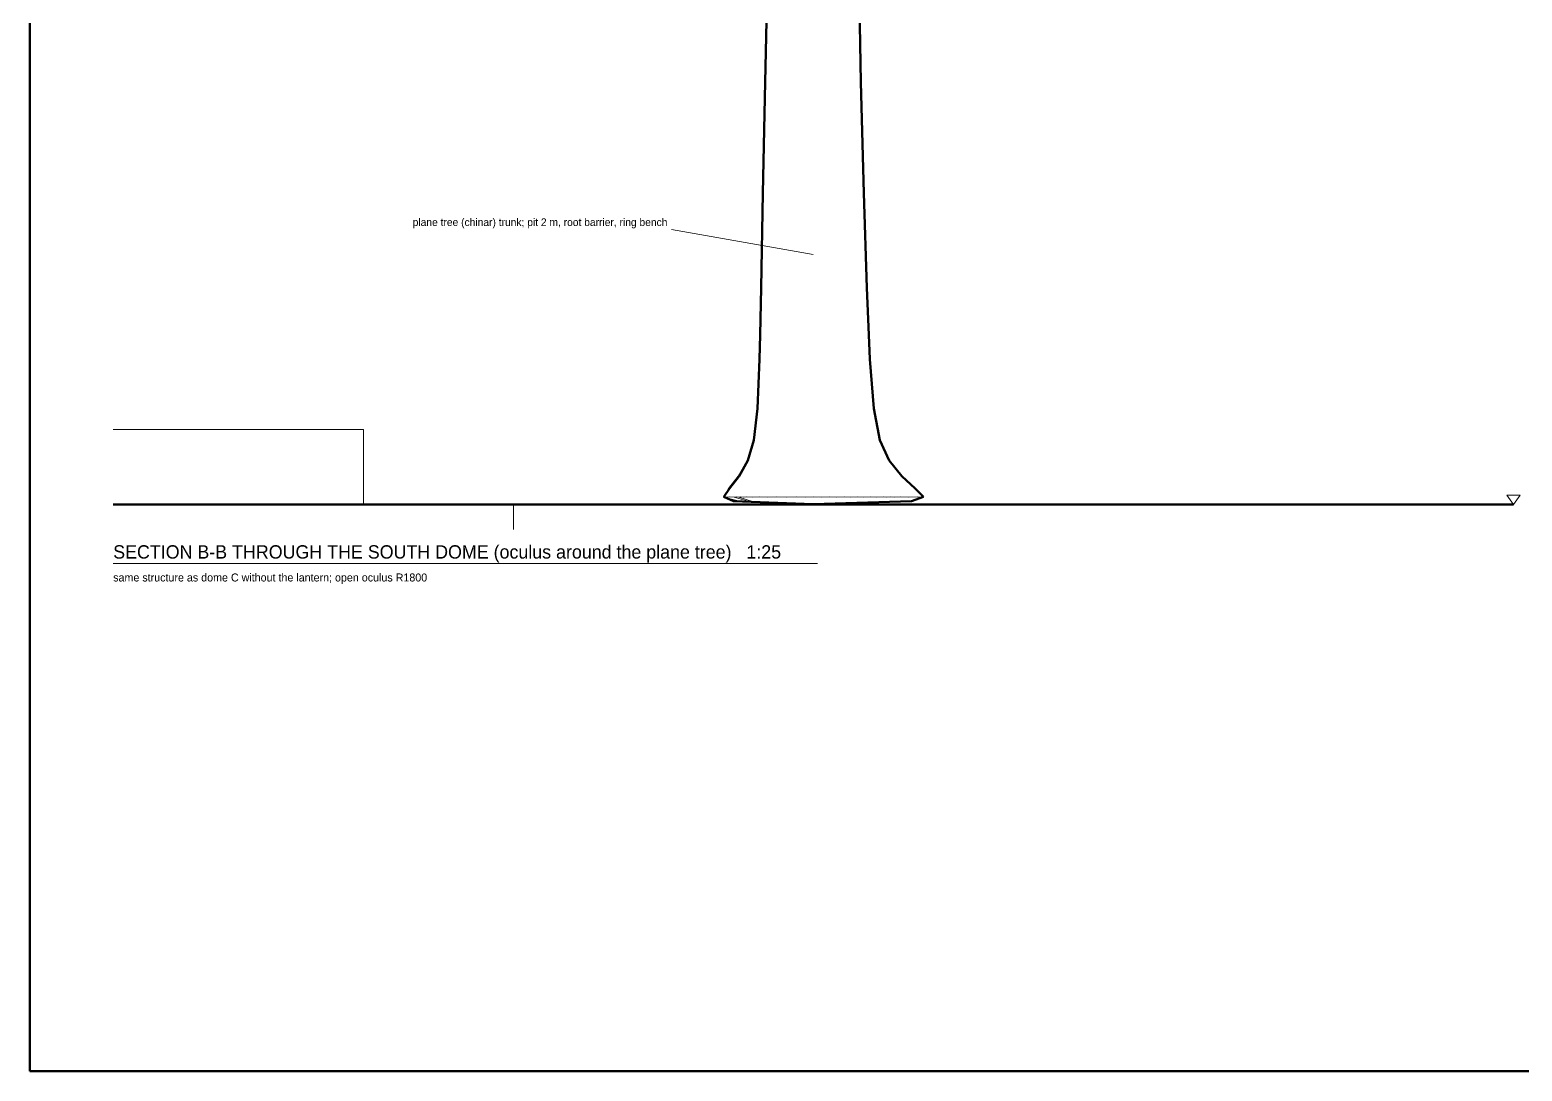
# Model space of a CAD drawing. Header units: metres. Extents: x 10 to 831, y 10 to 584.
# Drawn here: x 10 to 368.1, y 10 to 259.9 of the extents above; entities that cross this region are included whole.
import ezdxf
from ezdxf.enums import TextEntityAlignment as Align

# ---------------------------------------------------------------- set-up
doc = ezdxf.new("R2010")
doc.units = ezdxf.units.M
for name, color, linetype, lineweight in [('CUT', 7, 'Continuous', 50), ('DIM', 1, 'Continuous', 13), ('FRAME', 7, 'Continuous', 50), ('TXT', 7, 'Continuous', 18), ('VIS', 8, 'Continuous', 13)]:
    doc.layers.add(name, color=color, linetype=linetype, lineweight=lineweight)

msp = doc.modelspace()

# ---------------------------------------------------------------- linework, layer by layer
at = {"layer": 'CUT'}
for p, q in [((186.8228, 265.6128), (186.4328, 247.3332)), ((209.408, 247.3332), (209.0588, 265.6128)), ((186.4328, 247.3332), (185.9288, 220.6668)), ((210.1152, 220.6668), (209.408, 247.3332)), ((185.9288, 220.6668), (185.518, 198)), ((210.8672, 198), (210.1152, 220.6668)), ((185.518, 198), (185.2624, 186.6764)), ((211.336, 186.6764), (210.8672, 198)), ((185.2624, 186.6764), (185.1316, 180.8752)), ((211.5752, 180.8752), (211.336, 186.6764)), ((185.1316, 180.8752), (184.6048, 169)), ((212.5044, 169), (211.5752, 180.8752)), ((184.6048, 169), (183.7412, 161.4416)), ((213.9848, 161.4416), (212.5044, 169)), ((183.7412, 161.4416), (182.3148, 156.5332)), ((216.2192, 156.5332), (213.9848, 161.4416)), ((182.3148, 156.5332), (180.2256, 152.7416)), ((219.2352, 152.7416), (216.2192, 156.5332)), ((180.2256, 152.7416), (177.8996, 149.8)), ((222.4876, 149.8), (219.2352, 152.7416)), ((177.8996, 149.8), (176.5412, 147.776)), ((176.5412, 147.776), (178.8948, 146.7948)), ((221.572, 146.7956), (224.4436, 147.776)), ((224.4436, 147.776), (222.4876, 149.8)), ((30, 146), (84.546, 146)), ((84.546, 146), (208.9372, 146)), ((178.8948, 146.7948), (198, 146.0564)), ((198, 146.0564), (221.572, 146.7956)), ((208.9372, 146), (352.4416, 146)), ((352.4416, 146), (366, 146))]:
    msp.add_line(p, q, dxfattribs=at)
at = {"layer": 'DIM'}
msp.add_line((354, 146), (366, 146), dxfattribs=at)
msp.add_lwpolyline([(364.4, 148.2), (367.6, 148.2), (366, 146), (364.4, 148.2)], dxfattribs=at)
at = {"layer": 'FRAME'}
msp.add_lwpolyline([(10, 10), (831, 10), (831, 584), (10, 584), (10, 10)], close=True, dxfattribs=at)
at = {"layer": 'TXT'}
for p, q in [((198, 206), (164, 212)), ((30, 131.8), (199, 131.8))]:
    msp.add_line(p, q, dxfattribs=at)
at = {"layer": 'VIS'}
for p, q in [((186.4328, 247.3332), (186.8228, 265.6128)), ((209.408, 247.3332), (209.0588, 265.6128)), ((185.9288, 220.6668), (186.4328, 247.3332)), ((210.1152, 220.6668), (209.408, 247.3332)), ((185.518, 198), (185.9288, 220.6668)), ((210.8672, 198), (210.1152, 220.6668)), ((185.2624, 186.6764), (185.518, 198)), ((185.518, 198), (185.544, 198)), ((185.544, 198), (185.5384, 197.796)), ((210.8672, 198), (211.336, 186.6764)), ((185.4072, 193.1072), (185.0648, 180.8752)), ((185.1316, 180.8752), (185.2624, 186.6764)), ((185.1316, 180.8752), (185.2624, 186.6764)), ((211.336, 186.6764), (211.5756, 180.8752)), ((211.5752, 180.8752), (211.336, 186.6764)), ((184.4304, 169), (185.038, 180.8752)), ((184.6048, 169), (185.1316, 180.8752)), ((185.038, 180.8752), (185.0648, 180.8752)), ((212.5044, 169), (211.5752, 180.8752)), ((211.5756, 180.8752), (212.508, 169)), ((183.5448, 161.4416), (184.4304, 169)), ((183.7412, 161.4416), (184.6048, 169)), ((213.9848, 161.4416), (212.5044, 169)), ((212.508, 169), (213.9916, 161.4416)), ((90.04, 164), (30, 164)), ((90.04, 146), (90.04, 164)), ((182.1088, 156.5332), (183.5572, 161.4416)), ((182.3148, 156.5332), (183.7412, 161.4416)), ((183.5448, 161.4416), (183.5572, 161.4416)), ((216.2192, 156.5332), (213.9848, 161.4416)), ((213.9916, 161.4416), (216.2288, 156.5332)), ((182.1088, 156.5332), (179.9996, 152.7416)), ((180.2256, 152.7416), (182.3148, 156.5332)), ((219.2352, 152.7416), (216.2192, 156.5332)), ((216.2288, 156.5332), (219.2472, 152.7416)), ((177.656, 149.8), (179.9996, 152.7416)), ((177.8996, 149.8), (180.2256, 152.7416)), ((222.4876, 149.8), (219.2352, 152.7416)), ((219.2472, 152.7416), (222.5024, 149.8)), ((176.4404, 147.7764), (177.26, 147.7588)), ((176.4404, 147.7764), (176.4576, 147.7588)), ((177.656, 149.8), (176.4576, 147.7588)), ((176.5288, 147.7764), (176.4576, 147.7588)), ((179.9624, 146.8308), (176.4576, 147.7588)), ((178.8252, 146.8), (176.5288, 147.7764)), ((176.5288, 147.7764), (176.5412, 147.776)), ((176.5412, 147.776), (177.8996, 149.8)), ((178.8948, 146.7948), (176.5412, 147.776)), ((178.008, 147.7764), (177.26, 147.7588)), ((178.8088, 146.8), (177.822, 147.2068)), ((178.008, 147.7764), (178.992, 147.7588)), ((179.5012, 147.7764), (178.992, 147.7588)), ((182.336, 146.738), (178.992, 147.7588)), ((179.5012, 147.7764), (180.1316, 147.7588)), ((180.474, 147.7764), (180.1316, 147.7588)), ((183.6264, 146.6248), (180.1316, 147.7588)), ((180.474, 147.7764), (181.2532, 147.7588)), ((182.0536, 147.7764), (181.2532, 147.7588)), ((182.0536, 147.7764), (183.4396, 147.7588)), ((184.9812, 147.7764), (183.4396, 147.7588)), ((184.9812, 147.7764), (187.0712, 147.7588)), ((189.246, 147.7764), (187.0712, 147.7588)), ((189.246, 147.7764), (191.6572, 147.7588)), ((193.902, 147.7764), (191.6572, 147.7588)), ((193.902, 147.7764), (196.0252, 147.7588)), ((197.976, 147.7764), (196.0252, 147.7588)), ((197.976, 147.7764), (199.8772, 147.7588)), ((201.7928, 147.7764), (199.8772, 147.7588)), ((201.7928, 147.7764), (203.6308, 147.7588)), ((205.4424, 147.7764), (203.6308, 147.7588)), ((205.4424, 147.7764), (206.9656, 147.7588)), ((208.562, 147.7764), (206.9656, 147.7588)), ((208.562, 147.7764), (210.052, 147.7588)), ((211.7884, 147.7764), (210.052, 147.7588)), ((211.7884, 147.7764), (213.2892, 147.7588)), ((214.776, 147.7764), (213.2892, 147.7588)), ((214.776, 147.7764), (215.6148, 147.7588)), ((216.5624, 147.7764), (215.6148, 147.7588)), ((216.5624, 147.7764), (217.3924, 147.7588)), ((219.0076, 147.7764), (217.3924, 147.7588)), ((219.0076, 147.7764), (220.8416, 147.7588)), ((222.99, 147.7764), (220.8416, 147.7588)), ((221.572, 146.7956), (224.4436, 147.776)), ((224.464, 147.7764), (221.654, 146.8)), ((224.4436, 147.776), (222.4876, 149.8)), ((222.5024, 149.8), (224.464, 147.7764)), ((222.99, 147.7764), (224.048, 147.7588)), ((224.464, 147.7764), (224.048, 147.7588)), ((224.464, 147.7764), (224.4436, 147.776)), ((30, 146), (90.04, 146)), ((30, 146), (84.546, 146)), ((84.546, 146), (208.9372, 146)), ((90.04, 146), (90.04, 146)), ((126.04, 146), (90.1544, 146)), ((90.3552, 146), (126.04, 146)), ((366, 146), (126.04, 146)), ((126.04, 146), (126.04, 146)), ((126.04, 140), (126.04, 146)), ((126.04, 146), (366, 146)), ((126.04, 140), (126.04, 146)), ((178.8088, 146.8), (180.7416, 146.6248)), ((180.7416, 146.6248), (178.8252, 146.8)), ((198, 146.0564), (178.8948, 146.7948)), ((180.7416, 146.6248), (180.5468, 146.6764)), ((180.7416, 146.6248), (198, 146.0564)), ((221.572, 146.7956), (198, 146.0564)), ((218.9172, 146.6248), (198, 146.0564)), ((208.9372, 146), (352.4416, 146)), ((221.654, 146.8), (218.9172, 146.6248)), ((366, 146), (352.4416, 146))]:
    msp.add_line(p, q, dxfattribs=at)

# ---------------------------------------------------------------- texts
at = {"layer": 'TXT'}
msp.add_text('plane tree (chinar) trunk; pit 2 m, root barrier, ring bench', height=1.84, dxfattribs=at).set_placement((163, 212.8), align=Align.RIGHT)
for s, height, p in [('SECTION B-B THROUGH THE SOUTH DOME (oculus around the plane tree)   1:25', 3.2, (30, 133)), ('same structure as dome C without the lantern; open oculus R1800', 1.92, (30, 127.5))]:
    msp.add_text(s, height=height, dxfattribs=at).set_placement(p)

doc.saveas('drawing.dxf')
